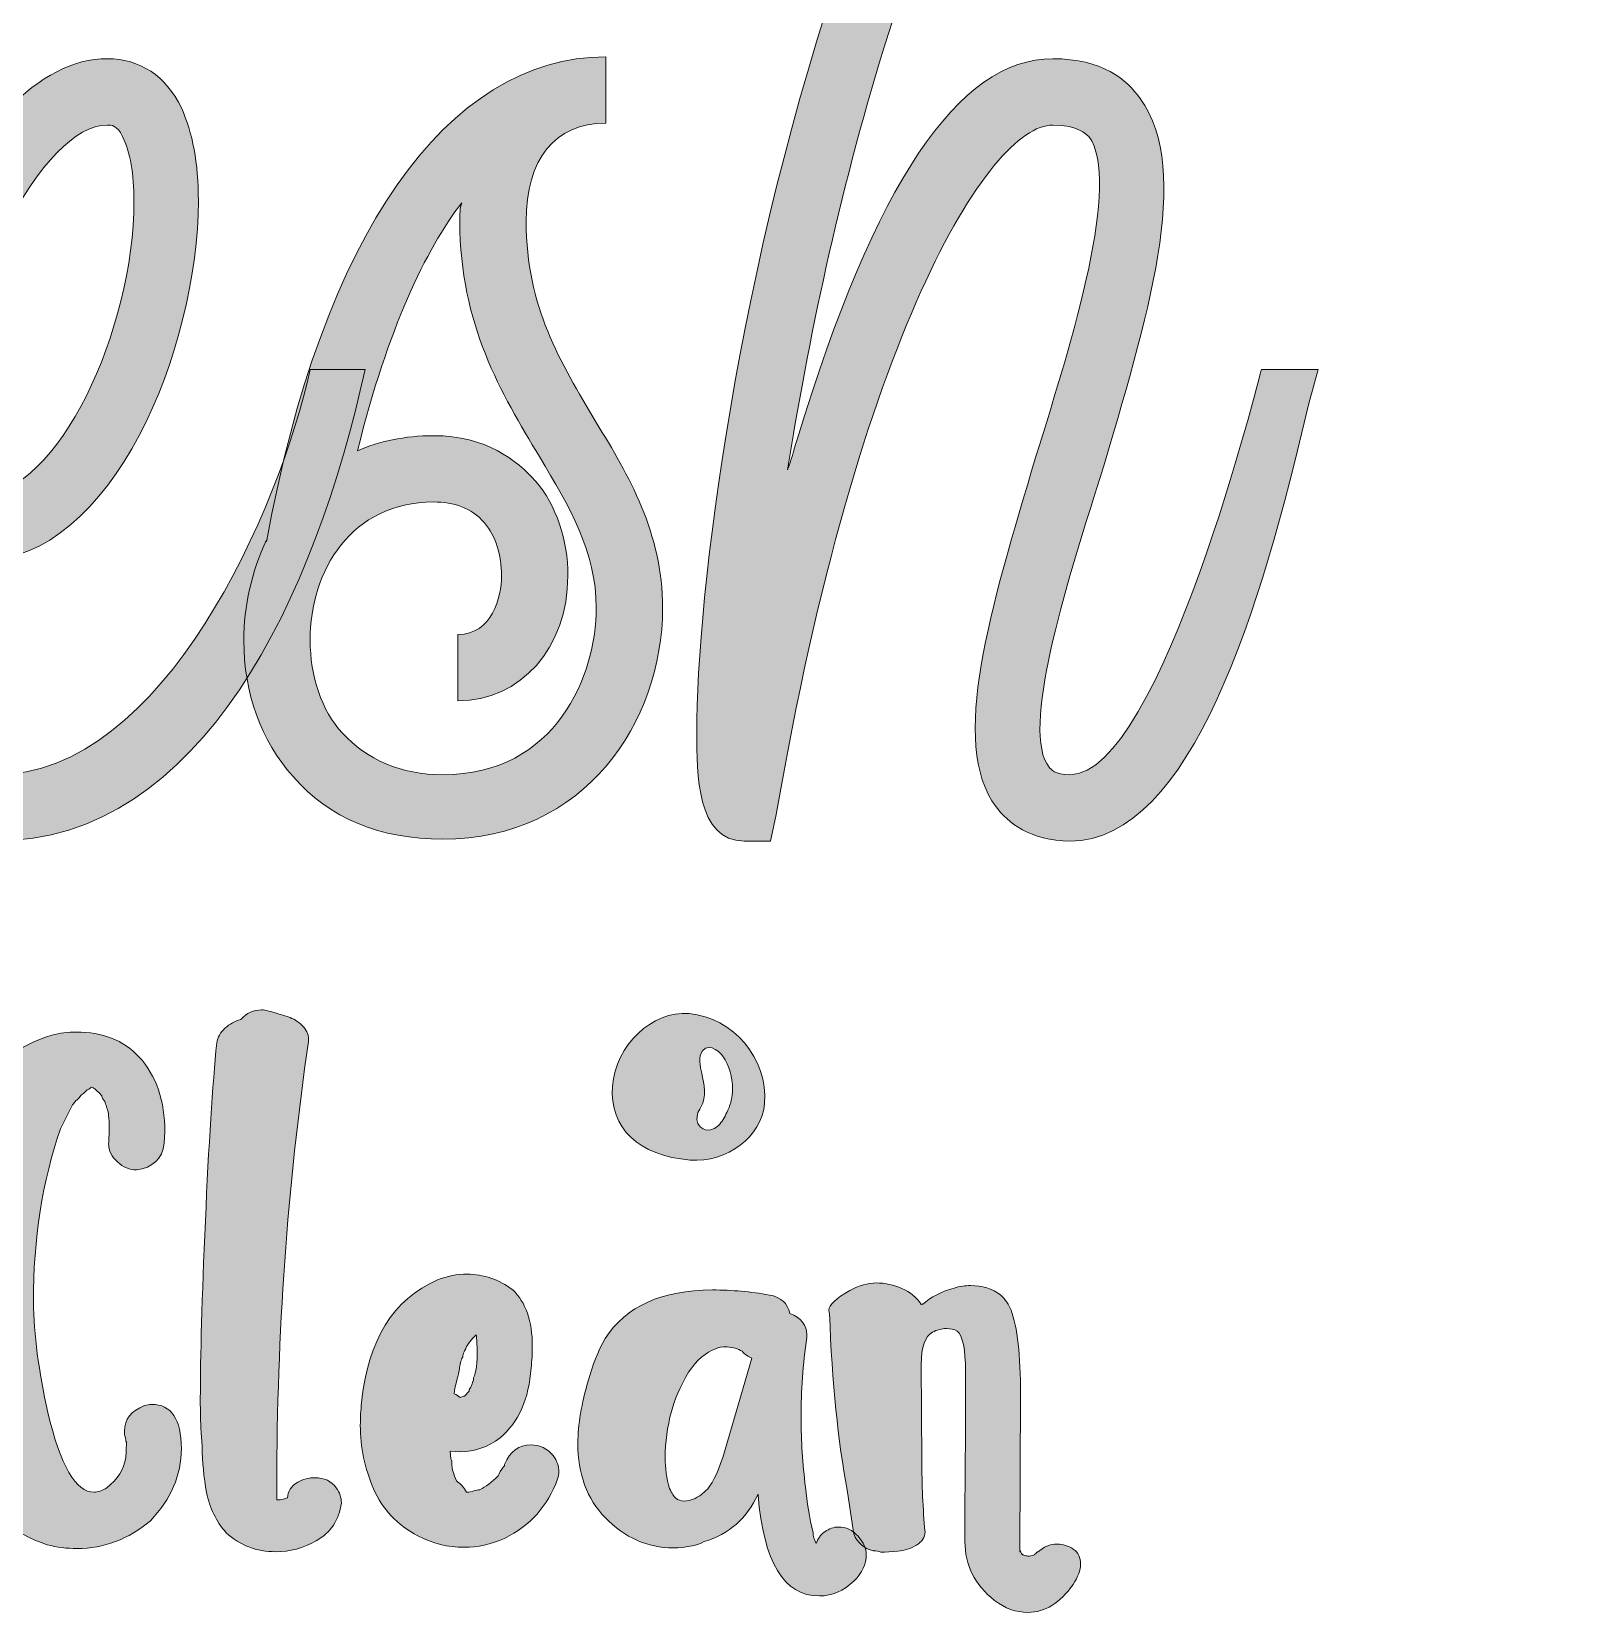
# Model space of a CAD drawing. Header units: inches. Extents: x 150 to 931, y -857 to -223.
# Drawn here: x 540.9 to 931.4, y -857.2 to -459.8 of the extents above; entities that cross this region are included whole.
import ezdxf

# ---------------------------------------------------------------- set-up
doc = ezdxf.new("R2010")
doc.units = ezdxf.units.IN
doc.header["$MEASUREMENT"] = 0
doc.layers.add('Layer 1', color=7, linetype='Continuous')

# ---------------------------------------------------------------- blocks, each defined once
blk = doc.blocks.new('block 3')
at = {"layer": 'Layer 1', "true_color": 0x040404}
h = blk.add_hatch(color=18, dxfattribs=at)
h.dxf.hatch_style = 2
edge = h.paths.add_edge_path()
edge.add_spline(control_points=[(602.24, -841.94), (597.47, -841.94), (593.34, -840.35), (589.84, -837.17), (587.3, -834.31), (585.66, -830.95), (584.92, -827.08), (584.18, -823.21), (583.81, -819.37), (583.81, -815.56), (583.7, -814.18), (583.59, -812.72), (583.49, -811.18), (583.38, -809.65), (583.33, -807.08), (583.33, -803.48), (583.33, -792.99), (583.75, -778.1), (584.6, -758.82), (585.45, -739.53), (586.4, -724.6), (587.46, -714), (587.67, -712.62), (588.36, -711.4), (589.53, -710.34), (590.69, -709.28), (592.01, -708.54), (593.5, -708.12), (594.98, -706.53), (596.73, -705.73), (598.74, -705.73), (599.49, -705.73), (601.71, -706.32), (605.42, -707.48), (606.69, -707.91), (607.86, -708.62), (608.92, -709.63), (609.98, -710.63), (610.51, -711.77), (610.51, -713.04), (610.51, -713.04), (610.51, -713.68), (610.51, -713.68), (605.21, -750.23), (602.56, -787.32), (602.56, -824.93), (602.56, -824.93), (602.56, -828.91), (602.56, -828.91), (603.2, -828.91), (603.72, -828.86), (604.15, -828.75), (604.57, -828.64), (604.94, -828.54), (605.26, -828.43), (605.26, -826.84), (606.11, -825.52), (607.8, -824.46), (609.18, -823.72), (610.61, -823.34), (612.1, -823.34), (614.53, -823.34), (616.33, -824.19), (617.5, -825.89), (618.35, -827.05), (618.77, -828.33), (618.77, -829.7), (618.24, -833.94), (616.12, -837.12), (612.41, -839.24), (609.23, -841.04), (605.84, -841.94), (602.24, -841.94)], knot_values=[0, 0, 0, 0, 1, 1, 1, 2, 2, 2, 3, 3, 3, 4, 4, 4, 5, 5, 5, 6, 6, 6, 7, 7, 7, 8, 8, 8, 9, 9, 9, 10, 10, 10, 11, 11, 11, 12, 12, 12, 13, 13, 13, 14, 14, 14, 15, 15, 15, 16, 16, 16, 17, 17, 17, 18, 18, 18, 19, 19, 19, 20, 20, 20, 21, 21, 21, 22, 22, 22, 23, 23, 23, 24, 24, 24, 24], degree=3, periodic=1)
h = blk.add_hatch(color=18, dxfattribs=at)
h.dxf.hatch_style = 2
edge = h.paths.add_edge_path()
edge.add_spline(control_points=[(552.34, -841.15), (549.79, -841.15), (547.3, -840.83), (544.87, -840.19), (536.29, -837.44), (530.22, -832.11), (526.67, -824.22), (523.12, -816.33), (520.87, -808.4), (519.92, -800.46), (518.96, -793.46), (518.48, -786.47), (518.48, -779.48), (518.48, -768.99), (519.38, -758.55), (521.19, -748.17), (522.14, -740.43), (524.42, -733.13), (528.02, -726.24), (531.62, -719.35), (537.61, -714.63), (545.98, -712.09), (547.99, -711.56), (550.06, -711.3), (552.18, -711.3), (558.75, -711.3), (563.99, -713.36), (567.91, -717.5), (572.26, -722.26), (574.43, -728.57), (574.43, -736.41), (574.43, -736.41), (574.27, -739.27), (574.27, -739.27), (573.74, -743.19), (571.41, -745.42), (567.28, -745.94), (565.58, -745.94), (563.99, -745.28), (562.51, -743.96), (561.03, -742.63), (560.28, -741.12), (560.28, -739.43), (560.39, -738.05), (560.44, -736.51), (560.44, -734.82), (560.44, -734.08), (560.42, -733.55), (560.36, -733.23), (560.31, -732.91), (560.28, -732.59), (560.28, -732.28), (560.28, -731.96), (560.23, -731.64), (560.13, -731.32), (560.02, -731), (559.94, -730.74), (559.89, -730.53), (559.83, -730.31), (559.75, -730.05), (559.65, -729.73), (559.54, -729.41), (559.46, -729.17), (559.41, -729.02), (559.36, -728.86), (559.25, -728.67), (559.09, -728.46), (558.93, -728.25), (558.8, -728.04), (558.7, -727.82), (558.59, -727.61), (558.54, -727.45), (558.54, -727.35), (558.22, -726.93), (558.03, -726.69), (557.98, -726.63), (557.93, -726.58), (557.77, -726.45), (557.5, -726.24), (557.24, -726.03), (557, -725.81), (556.79, -725.6), (556.57, -725.39), (556.31, -725.23), (555.99, -725.12), (555.67, -725.44), (555.38, -725.65), (555.12, -725.76), (554.85, -725.86), (554.67, -726), (554.56, -726.16), (554.46, -726.32), (554.25, -726.5), (553.93, -726.71), (553.61, -726.93), (553.34, -727.19), (553.13, -727.51), (552.6, -728.14), (552.28, -728.46), (552.18, -728.46), (552.07, -728.46), (551.97, -728.57), (551.86, -728.78), (551.75, -728.99), (551.54, -729.26), (551.23, -729.57), (551.23, -729.57), (548.21, -735.61), (548.21, -735.61), (543.65, -748.75), (541.37, -763.27), (541.37, -779.16), (541.48, -787.22), (542.7, -796.49), (545.03, -806.97), (548.21, -820.33), (552.07, -827), (556.63, -827), (557.58, -827), (558.64, -826.63), (559.81, -825.89), (562.56, -823.77), (564.15, -821.23), (564.58, -818.26), (564.68, -817.73), (564.74, -816.46), (564.74, -814.44), (564.63, -814.23), (564.58, -814.05), (564.58, -813.89), (564.58, -813.73), (564.52, -813.46), (564.42, -813.09), (564.31, -812.72), (564.26, -812.22), (564.26, -811.58), (564.26, -808.62), (565.95, -806.5), (569.34, -805.22), (569.98, -805.02), (570.56, -804.91), (571.09, -804.91), (576.07, -804.91), (578.56, -808.62), (578.56, -816.03), (578.56, -822.71), (575.96, -828.75), (570.77, -834.15), (565.26, -838.81), (559.12, -841.15), (552.34, -841.15)], knot_values=[0, 0, 0, 0, 1, 1, 1, 2, 2, 2, 3, 3, 3, 4, 4, 4, 5, 5, 5, 6, 6, 6, 7, 7, 7, 8, 8, 8, 9, 9, 9, 10, 10, 10, 11, 11, 11, 12, 12, 12, 13, 13, 13, 14, 14, 14, 15, 15, 15, 16, 16, 16, 17, 17, 17, 18, 18, 18, 19, 19, 19, 20, 20, 20, 21, 21, 21, 22, 22, 22, 23, 23, 23, 24, 24, 24, 25, 25, 25, 26, 26, 26, 27, 27, 27, 28, 28, 28, 29, 29, 29, 30, 30, 30, 31, 31, 31, 32, 32, 32, 33, 33, 33, 34, 34, 34, 35, 35, 35, 36, 36, 36, 37, 37, 37, 38, 38, 38, 39, 39, 39, 40, 40, 40, 41, 41, 41, 42, 42, 42, 43, 43, 43, 44, 44, 44, 45, 45, 45, 46, 46, 46, 47, 47, 47, 48, 48, 48, 49, 49, 49, 50, 50, 50, 50], degree=3, periodic=1)
h = blk.add_hatch(color=18, dxfattribs=at)
h.dxf.hatch_style = 2
edge = h.paths.add_edge_path()
edge.add_spline(control_points=[(649.6, -840.83), (645.57, -840.83), (641.71, -839.87), (638, -837.97), (632.81, -835.21), (629.1, -831.27), (626.87, -826.13), (624.65, -820.99), (623.54, -815.66), (623.54, -810.15), (623.54, -808.25), (623.64, -806.34), (623.86, -804.43), (625.44, -788.75), (631.8, -778.47), (642.93, -773.6), (645.36, -772.64), (647.85, -772.17), (650.4, -772.17), (654.53, -772.17), (658.34, -773.49), (661.84, -776.14), (665.12, -779.21), (666.77, -783.93), (666.77, -790.29), (666.77, -792.09), (666.66, -793.89), (666.45, -795.69), (665.92, -803.53), (663.32, -809.41), (658.66, -813.33), (655.59, -815.66), (652.25, -816.83), (648.65, -816.83), (648.65, -816.83), (646.11, -816.67), (646.11, -816.67), (646.11, -816.67), (646.26, -818.58), (646.26, -818.58), (646.47, -818.79), (646.58, -819.35), (646.58, -820.24), (646.58, -821.15), (646.95, -822.44), (647.69, -824.14), (648.75, -824.88), (649.6, -825.84), (650.24, -827), (650.98, -827), (651.59, -826.9), (652.07, -826.68), (652.54, -826.47), (653.04, -826.36), (653.58, -826.36), (655.06, -825.62), (656.59, -824.46), (658.18, -822.87), (658.18, -822.87), (658.34, -822.55), (658.34, -822.55), (658.87, -821.49), (659.35, -820.75), (659.77, -820.33), (659.77, -820.33), (659.77, -820.01), (659.77, -820.01), (661.15, -816.72), (663.37, -815.08), (666.45, -815.08), (668.67, -815.08), (670.53, -815.98), (672.01, -817.78), (672.97, -819.05), (673.44, -820.43), (673.44, -821.92), (673.44, -822.44), (673.34, -823.03), (673.12, -823.66), (670.69, -830.45), (666.24, -835.42), (659.77, -838.6), (656.38, -840.09), (652.99, -840.83), (649.6, -840.83)], knot_values=[0, 0, 0, 0, 1, 1, 1, 2, 2, 2, 3, 3, 3, 4, 4, 4, 5, 5, 5, 6, 6, 6, 7, 7, 7, 8, 8, 8, 9, 9, 9, 10, 10, 10, 11, 11, 11, 12, 12, 12, 13, 13, 13, 14, 14, 14, 15, 15, 15, 16, 16, 16, 17, 17, 17, 18, 18, 18, 19, 19, 19, 20, 20, 20, 21, 21, 21, 22, 22, 22, 23, 23, 23, 24, 24, 24, 25, 25, 25, 26, 26, 26, 27, 27, 27, 28, 28, 28, 28], degree=3, periodic=1)
edge = h.paths.add_edge_path()
edge.add_spline(control_points=[(648.65, -803.16), (648.65, -803.16), (649.44, -802.84), (649.44, -802.84), (649.44, -802.84), (649.76, -802.84), (649.76, -802.84), (649.76, -802.84), (650.87, -801.57), (650.87, -801.57), (650.87, -801.25), (650.95, -801.01), (651.11, -800.85), (651.27, -800.7), (651.4, -800.46), (651.51, -800.14), (651.72, -799.51), (651.85, -799.13), (651.91, -799.03), (651.96, -798.92), (651.99, -798.66), (651.99, -798.23), (652.62, -796.96), (652.94, -794.52), (652.94, -790.92), (652.94, -790.92), (652.78, -787.74), (652.78, -787.74), (652.78, -787.74), (652.62, -787.42), (652.62, -787.42), (651.35, -788.7), (650.5, -789.81), (650.08, -790.76), (650.08, -790.87), (650.05, -790.95), (650, -791), (649.94, -791.06), (649.81, -791.29), (649.6, -791.72), (649.39, -792.14), (649.28, -792.57), (649.28, -792.99), (648.75, -793.94), (648.49, -794.95), (648.49, -796.01), (647.64, -799.4), (647.22, -801.23), (647.22, -801.49), (647.22, -801.76), (647.16, -802), (647.06, -802.2), (647.69, -802.52), (648.22, -802.84), (648.65, -803.16)], knot_values=[0, 0, 0, 0, 1, 1, 1, 2, 2, 2, 3, 3, 3, 4, 4, 4, 5, 5, 5, 6, 6, 6, 7, 7, 7, 8, 8, 8, 9, 9, 9, 10, 10, 10, 11, 11, 11, 12, 12, 12, 13, 13, 13, 14, 14, 14, 15, 15, 15, 16, 16, 16, 17, 17, 17, 18, 18, 18, 18], degree=3, periodic=1)
h = blk.add_hatch(color=18, dxfattribs=at)
h.dxf.hatch_style = 2
edge = h.paths.add_edge_path()
edge.add_spline(control_points=[(791.37, -857.2), (788.3, -857.2), (785.49, -856.19), (782.95, -854.18), (777.96, -850.26), (775.48, -845.33), (775.48, -839.4), (775.48, -828.06), (775.53, -819.64), (775.63, -814.13), (775.63, -814.13), (775.63, -796.64), (775.63, -796.64), (775.63, -791.03), (774.94, -787.64), (773.57, -786.47), (772.72, -786.05), (771.82, -785.84), (770.87, -785.84), (769.59, -785.84), (768.43, -786.15), (767.37, -786.79), (765.46, -787.74), (764.51, -790.44), (764.51, -794.9), (764.51, -794.9), (764.67, -819.05), (764.67, -819.05), (764.67, -825.09), (764.93, -831.08), (765.46, -837.01), (765.46, -838.28), (764.75, -839.37), (763.32, -840.27), (761.89, -841.17), (760.32, -841.67), (758.63, -841.78), (758.63, -841.78), (755.29, -842.1), (755.29, -842.1), (754.66, -842.1), (754.07, -841.99), (753.54, -841.78), (752.06, -841.78), (750.73, -841.28), (749.57, -840.27), (748.4, -839.27), (747.71, -838.18), (747.5, -837.01), (747.5, -837.01), (745.92, -826.36), (745.92, -826.36), (743.58, -814.29), (742.1, -799.51), (741.46, -782.02), (741.36, -781.81), (741.31, -781.54), (741.31, -781.23), (741.31, -779.95), (743.05, -778.31), (746.55, -776.3), (748.88, -775.03), (751.1, -774.39), (753.22, -774.39), (755.45, -774.39), (757.59, -774.84), (759.66, -775.74), (761.73, -776.65), (763.34, -778), (764.51, -779.79), (764.51, -779.79), (764.83, -779.64), (764.83, -779.64), (764.83, -779.64), (764.83, -779.79), (764.83, -779.79), (766.95, -777.89), (769.59, -776.51), (772.77, -775.66), (774.15, -775.24), (775.53, -775.03), (776.91, -775.03), (779.77, -775.03), (782.31, -775.82), (784.54, -777.41), (785.7, -778.58), (786.55, -779.85), (787.08, -781.23), (788.67, -785.47), (789.46, -792.51), (789.46, -802.36), (789.46, -802.36), (789.3, -841.78), (789.3, -841.78), (789.3, -841.78), (789.46, -842.1), (789.46, -842.1), (789.46, -842.1), (789.3, -841.62), (789.3, -841.62), (789.41, -841.73), (789.49, -841.89), (789.54, -842.1), (789.59, -842.31), (789.78, -842.52), (790.1, -842.74), (790.1, -842.74), (789.78, -842.57), (789.78, -842.57), (789.89, -842.68), (789.99, -842.74), (790.1, -842.74), (790.2, -842.74), (790.36, -842.79), (790.57, -842.89), (790.79, -843), (791.15, -843.05), (791.69, -843.05), (791.9, -843.05), (792.14, -843), (792.4, -842.89), (792.67, -842.79), (792.82, -842.74), (792.88, -842.74), (792.93, -842.74), (793.17, -842.52), (793.59, -842.1), (793.59, -842.1), (793.75, -842.1), (793.75, -842.1), (795.24, -840.72), (796.88, -840.03), (798.68, -840.03), (800.16, -840.03), (801.51, -840.46), (802.73, -841.3), (803.95, -842.15), (804.56, -843.42), (804.56, -845.12), (804.56, -846.5), (803.93, -848.19), (802.65, -850.2), (799.37, -854.86), (795.6, -857.2), (791.37, -857.2)], knot_values=[0, 0, 0, 0, 1, 1, 1, 2, 2, 2, 3, 3, 3, 4, 4, 4, 5, 5, 5, 6, 6, 6, 7, 7, 7, 8, 8, 8, 9, 9, 9, 10, 10, 10, 11, 11, 11, 12, 12, 12, 13, 13, 13, 14, 14, 14, 15, 15, 15, 16, 16, 16, 17, 17, 17, 18, 18, 18, 19, 19, 19, 20, 20, 20, 21, 21, 21, 22, 22, 22, 23, 23, 23, 24, 24, 24, 25, 25, 25, 26, 26, 26, 27, 27, 27, 28, 28, 28, 29, 29, 29, 30, 30, 30, 31, 31, 31, 32, 32, 32, 33, 33, 33, 34, 34, 34, 35, 35, 35, 36, 36, 36, 37, 37, 37, 38, 38, 38, 39, 39, 39, 40, 40, 40, 41, 41, 41, 42, 42, 42, 43, 43, 43, 44, 44, 44, 45, 45, 45, 46, 46, 46, 47, 47, 47, 48, 48, 48, 48], degree=3, periodic=1)
h = blk.add_hatch(color=18, dxfattribs=at)
h.dxf.hatch_style = 2
edge = h.paths.add_edge_path()
edge.add_spline(control_points=[(738.92, -853.06), (730.02, -853.06), (724.88, -844.59), (723.51, -827.63), (723.51, -827.63), (723.51, -827.48), (723.51, -827.48), (720.75, -833.52), (716.24, -837.49), (709.99, -839.4), (707.87, -840.46), (705.28, -840.98), (702.21, -840.98), (695.75, -840.98), (690.02, -838.44), (685.05, -833.36), (680.49, -828.69), (678.21, -822.44), (678.21, -814.6), (678.21, -810.05), (679.11, -804.75), (680.91, -798.71), (681.87, -795.11), (683.24, -791.66), (685.05, -788.38), (690.34, -780.22), (699.35, -776.14), (712.06, -776.14), (716.93, -776.14), (721.7, -776.57), (726.36, -777.41), (729.22, -777.94), (730.92, -779.48), (731.45, -782.02), (734.31, -783.19), (735.74, -784.99), (735.74, -787.42), (735.74, -787.42), (735.74, -788.06), (735.74, -788.06), (734.79, -794.74), (734.31, -801.47), (734.31, -808.25), (734.31, -814.07), (734.68, -819.9), (735.43, -825.73), (735.74, -829.54), (736.38, -833.36), (737.33, -837.17), (737.33, -838.02), (737.6, -838.92), (738.13, -839.87), (738.44, -838.71), (739.16, -837.73), (740.27, -836.93), (741.39, -836.14), (742.52, -835.74), (743.69, -835.74), (745.59, -835.74), (747.24, -836.51), (748.62, -838.05), (749.99, -839.58), (750.68, -841.15), (750.68, -842.74), (750.68, -845.06), (749.68, -847.24), (747.66, -849.25), (745.01, -851.79), (742.1, -853.06), (738.92, -853.06)], knot_values=[0, 0, 0, 0, 1, 1, 1, 2, 2, 2, 3, 3, 3, 4, 4, 4, 5, 5, 5, 6, 6, 6, 7, 7, 7, 8, 8, 8, 9, 9, 9, 10, 10, 10, 11, 11, 11, 12, 12, 12, 13, 13, 13, 14, 14, 14, 15, 15, 15, 16, 16, 16, 17, 17, 17, 18, 18, 18, 19, 19, 19, 20, 20, 20, 21, 21, 21, 22, 22, 22, 23, 23, 23, 23], degree=3, periodic=1)
edge = h.paths.add_edge_path()
edge.add_spline(control_points=[(705.07, -829.22), (706.55, -829.12), (707.93, -828.59), (709.2, -827.63), (709.2, -827.63), (710.31, -826.68), (710.31, -826.68), (711.8, -825.31), (713.23, -822.5), (714.61, -818.26), (714.61, -818.26), (721.92, -793.31), (721.92, -793.31), (720.96, -792.88), (720.17, -792.3), (719.53, -791.56), (718.47, -790.92), (717.2, -790.55), (715.72, -790.44), (714.44, -790.44), (713.49, -790.6), (712.85, -790.92), (710.42, -791.77), (708.14, -793.73), (706.02, -796.8), (703.9, -800.51), (702.47, -803.79), (701.73, -806.66), (700.67, -810.58), (700.14, -814.44), (700.14, -818.26), (700.14, -820.91), (700.51, -823.5), (701.25, -826.05), (701.57, -826.68), (701.83, -827.19), (702.05, -827.56), (702.26, -827.93), (702.55, -828.27), (702.92, -828.59), (703.3, -828.91), (704.01, -829.12), (705.07, -829.22)], knot_values=[0, 0, 0, 0, 1, 1, 1, 2, 2, 2, 3, 3, 3, 4, 4, 4, 5, 5, 5, 6, 6, 6, 7, 7, 7, 8, 8, 8, 9, 9, 9, 10, 10, 10, 11, 11, 11, 12, 12, 12, 13, 13, 13, 14, 14, 14, 14], degree=3, periodic=1)
at = {"layer": 'Layer 1', "lineweight": 0}
for points, knots in [([(602.24, -841.94), (597.47, -841.94), (593.34, -840.35), (589.84, -837.17), (587.3, -834.31), (585.66, -830.95), (584.92, -827.08), (584.18, -823.21), (583.81, -819.37), (583.81, -815.56), (583.7, -814.18), (583.59, -812.72), (583.49, -811.18), (583.38, -809.65), (583.33, -807.08), (583.33, -803.48), (583.33, -792.99), (583.75, -778.1), (584.6, -758.82), (585.45, -739.53), (586.4, -724.6), (587.46, -714), (587.67, -712.62), (588.36, -711.4), (589.53, -710.34), (590.69, -709.28), (592.01, -708.54), (593.5, -708.12), (594.98, -706.53), (596.73, -705.73), (598.74, -705.73), (599.49, -705.73), (601.71, -706.32), (605.42, -707.48), (606.69, -707.91), (607.86, -708.62), (608.92, -709.63), (609.98, -710.63), (610.51, -711.77), (610.51, -713.04), (610.51, -713.04), (610.51, -713.68), (610.51, -713.68), (605.21, -750.23), (602.56, -787.32), (602.56, -824.93), (602.56, -824.93), (602.56, -828.91), (602.56, -828.91), (603.2, -828.91), (603.72, -828.86), (604.15, -828.75), (604.57, -828.64), (604.94, -828.54), (605.26, -828.43), (605.26, -826.84), (606.11, -825.52), (607.8, -824.46), (609.18, -823.72), (610.61, -823.34), (612.1, -823.34), (614.53, -823.34), (616.33, -824.19), (617.5, -825.89), (618.35, -827.05), (618.77, -828.33), (618.77, -829.7), (618.24, -833.94), (616.12, -837.12), (612.41, -839.24), (609.23, -841.04), (605.84, -841.94), (602.24, -841.94)], [0, 0, 0, 0, 1, 1, 1, 2, 2, 2, 3, 3, 3, 4, 4, 4, 5, 5, 5, 6, 6, 6, 7, 7, 7, 8, 8, 8, 9, 9, 9, 10, 10, 10, 11, 11, 11, 12, 12, 12, 13, 13, 13, 14, 14, 14, 15, 15, 15, 16, 16, 16, 17, 17, 17, 18, 18, 18, 19, 19, 19, 20, 20, 20, 21, 21, 21, 22, 22, 22, 23, 23, 23, 24, 24, 24, 24]), ([(552.34, -841.15), (549.79, -841.15), (547.3, -840.83), (544.87, -840.19), (536.29, -837.44), (530.22, -832.11), (526.67, -824.22), (523.12, -816.33), (520.87, -808.4), (519.92, -800.46), (518.96, -793.46), (518.48, -786.47), (518.48, -779.48), (518.48, -768.99), (519.38, -758.55), (521.19, -748.17), (522.14, -740.43), (524.42, -733.13), (528.02, -726.24), (531.62, -719.35), (537.61, -714.63), (545.98, -712.09), (547.99, -711.56), (550.06, -711.3), (552.18, -711.3), (558.75, -711.3), (563.99, -713.36), (567.91, -717.5), (572.26, -722.26), (574.43, -728.57), (574.43, -736.41), (574.43, -736.41), (574.27, -739.27), (574.27, -739.27), (573.74, -743.19), (571.41, -745.42), (567.28, -745.94), (565.58, -745.94), (563.99, -745.28), (562.51, -743.96), (561.03, -742.63), (560.28, -741.12), (560.28, -739.43), (560.39, -738.05), (560.44, -736.51), (560.44, -734.82), (560.44, -734.08), (560.42, -733.55), (560.36, -733.23), (560.31, -732.91), (560.28, -732.59), (560.28, -732.28), (560.28, -731.96), (560.23, -731.64), (560.13, -731.32), (560.02, -731), (559.94, -730.74), (559.89, -730.53), (559.83, -730.31), (559.75, -730.05), (559.65, -729.73), (559.54, -729.41), (559.46, -729.17), (559.41, -729.02), (559.36, -728.86), (559.25, -728.67), (559.09, -728.46), (558.93, -728.25), (558.8, -728.04), (558.7, -727.82), (558.59, -727.61), (558.54, -727.45), (558.54, -727.35), (558.22, -726.93), (558.03, -726.69), (557.98, -726.63), (557.93, -726.58), (557.77, -726.45), (557.5, -726.24), (557.24, -726.03), (557, -725.81), (556.79, -725.6), (556.57, -725.39), (556.31, -725.23), (555.99, -725.12), (555.67, -725.44), (555.38, -725.65), (555.12, -725.76), (554.85, -725.86), (554.67, -726), (554.56, -726.16), (554.46, -726.32), (554.25, -726.5), (553.93, -726.71), (553.61, -726.93), (553.34, -727.19), (553.13, -727.51), (552.6, -728.14), (552.28, -728.46), (552.18, -728.46), (552.07, -728.46), (551.97, -728.57), (551.86, -728.78), (551.75, -728.99), (551.54, -729.26), (551.23, -729.57), (551.23, -729.57), (548.21, -735.61), (548.21, -735.61), (543.65, -748.75), (541.37, -763.27), (541.37, -779.16), (541.48, -787.22), (542.7, -796.49), (545.03, -806.97), (548.21, -820.33), (552.07, -827), (556.63, -827), (557.58, -827), (558.64, -826.63), (559.81, -825.89), (562.56, -823.77), (564.15, -821.23), (564.58, -818.26), (564.68, -817.73), (564.74, -816.46), (564.74, -814.44), (564.63, -814.23), (564.58, -814.05), (564.58, -813.89), (564.58, -813.73), (564.52, -813.46), (564.42, -813.09), (564.31, -812.72), (564.26, -812.22), (564.26, -811.58), (564.26, -808.62), (565.95, -806.5), (569.34, -805.22), (569.98, -805.02), (570.56, -804.91), (571.09, -804.91), (576.07, -804.91), (578.56, -808.62), (578.56, -816.03), (578.56, -822.71), (575.96, -828.75), (570.77, -834.15), (565.26, -838.81), (559.12, -841.15), (552.34, -841.15)], [0, 0, 0, 0, 1, 1, 1, 2, 2, 2, 3, 3, 3, 4, 4, 4, 5, 5, 5, 6, 6, 6, 7, 7, 7, 8, 8, 8, 9, 9, 9, 10, 10, 10, 11, 11, 11, 12, 12, 12, 13, 13, 13, 14, 14, 14, 15, 15, 15, 16, 16, 16, 17, 17, 17, 18, 18, 18, 19, 19, 19, 20, 20, 20, 21, 21, 21, 22, 22, 22, 23, 23, 23, 24, 24, 24, 25, 25, 25, 26, 26, 26, 27, 27, 27, 28, 28, 28, 29, 29, 29, 30, 30, 30, 31, 31, 31, 32, 32, 32, 33, 33, 33, 34, 34, 34, 35, 35, 35, 36, 36, 36, 37, 37, 37, 38, 38, 38, 39, 39, 39, 40, 40, 40, 41, 41, 41, 42, 42, 42, 43, 43, 43, 44, 44, 44, 45, 45, 45, 46, 46, 46, 47, 47, 47, 48, 48, 48, 49, 49, 49, 50, 50, 50, 50]), ([(649.6, -840.83), (645.57, -840.83), (641.71, -839.87), (638, -837.97), (632.81, -835.21), (629.1, -831.27), (626.87, -826.13), (624.65, -820.99), (623.54, -815.66), (623.54, -810.15), (623.54, -808.25), (623.64, -806.34), (623.86, -804.43), (625.44, -788.75), (631.8, -778.47), (642.93, -773.6), (645.36, -772.64), (647.85, -772.17), (650.4, -772.17), (654.53, -772.17), (658.34, -773.49), (661.84, -776.14), (665.12, -779.21), (666.77, -783.93), (666.77, -790.29), (666.77, -792.09), (666.66, -793.89), (666.45, -795.69), (665.92, -803.53), (663.32, -809.41), (658.66, -813.33), (655.59, -815.66), (652.25, -816.83), (648.65, -816.83), (648.65, -816.83), (646.11, -816.67), (646.11, -816.67), (646.11, -816.67), (646.26, -818.58), (646.26, -818.58), (646.47, -818.79), (646.58, -819.35), (646.58, -820.24), (646.58, -821.15), (646.95, -822.44), (647.69, -824.14), (648.75, -824.88), (649.6, -825.84), (650.24, -827), (650.98, -827), (651.59, -826.9), (652.07, -826.68), (652.54, -826.47), (653.04, -826.36), (653.58, -826.36), (655.06, -825.62), (656.59, -824.46), (658.18, -822.87), (658.18, -822.87), (658.34, -822.55), (658.34, -822.55), (658.87, -821.49), (659.35, -820.75), (659.77, -820.33), (659.77, -820.33), (659.77, -820.01), (659.77, -820.01), (661.15, -816.72), (663.37, -815.08), (666.45, -815.08), (668.67, -815.08), (670.53, -815.98), (672.01, -817.78), (672.97, -819.05), (673.44, -820.43), (673.44, -821.92), (673.44, -822.44), (673.34, -823.03), (673.12, -823.66), (670.69, -830.45), (666.24, -835.42), (659.77, -838.6), (656.38, -840.09), (652.99, -840.83), (649.6, -840.83)], [0, 0, 0, 0, 1, 1, 1, 2, 2, 2, 3, 3, 3, 4, 4, 4, 5, 5, 5, 6, 6, 6, 7, 7, 7, 8, 8, 8, 9, 9, 9, 10, 10, 10, 11, 11, 11, 12, 12, 12, 13, 13, 13, 14, 14, 14, 15, 15, 15, 16, 16, 16, 17, 17, 17, 18, 18, 18, 19, 19, 19, 20, 20, 20, 21, 21, 21, 22, 22, 22, 23, 23, 23, 24, 24, 24, 25, 25, 25, 26, 26, 26, 27, 27, 27, 28, 28, 28, 28]), ([(791.37, -857.2), (788.3, -857.2), (785.49, -856.19), (782.95, -854.18), (777.96, -850.26), (775.48, -845.33), (775.48, -839.4), (775.48, -828.06), (775.53, -819.64), (775.63, -814.13), (775.63, -814.13), (775.63, -796.64), (775.63, -796.64), (775.63, -791.03), (774.94, -787.64), (773.57, -786.47), (772.72, -786.05), (771.82, -785.84), (770.87, -785.84), (769.59, -785.84), (768.43, -786.15), (767.37, -786.79), (765.46, -787.74), (764.51, -790.44), (764.51, -794.9), (764.51, -794.9), (764.67, -819.05), (764.67, -819.05), (764.67, -825.09), (764.93, -831.08), (765.46, -837.01), (765.46, -838.28), (764.75, -839.37), (763.32, -840.27), (761.89, -841.17), (760.32, -841.67), (758.63, -841.78), (758.63, -841.78), (755.29, -842.1), (755.29, -842.1), (754.66, -842.1), (754.07, -841.99), (753.54, -841.78), (752.06, -841.78), (750.73, -841.28), (749.57, -840.27), (748.4, -839.27), (747.71, -838.18), (747.5, -837.01), (747.5, -837.01), (745.92, -826.36), (745.92, -826.36), (743.58, -814.29), (742.1, -799.51), (741.46, -782.02), (741.36, -781.81), (741.31, -781.54), (741.31, -781.23), (741.31, -779.95), (743.05, -778.31), (746.55, -776.3), (748.88, -775.03), (751.1, -774.39), (753.22, -774.39), (755.45, -774.39), (757.59, -774.84), (759.66, -775.74), (761.73, -776.65), (763.34, -778), (764.51, -779.79), (764.51, -779.79), (764.83, -779.64), (764.83, -779.64), (764.83, -779.64), (764.83, -779.79), (764.83, -779.79), (766.95, -777.89), (769.59, -776.51), (772.77, -775.66), (774.15, -775.24), (775.53, -775.03), (776.91, -775.03), (779.77, -775.03), (782.31, -775.82), (784.54, -777.41), (785.7, -778.58), (786.55, -779.85), (787.08, -781.23), (788.67, -785.47), (789.46, -792.51), (789.46, -802.36), (789.46, -802.36), (789.3, -841.78), (789.3, -841.78), (789.3, -841.78), (789.46, -842.1), (789.46, -842.1), (789.46, -842.1), (789.3, -841.62), (789.3, -841.62), (789.41, -841.73), (789.49, -841.89), (789.54, -842.1), (789.59, -842.31), (789.78, -842.52), (790.1, -842.74), (790.1, -842.74), (789.78, -842.57), (789.78, -842.57), (789.89, -842.68), (789.99, -842.74), (790.1, -842.74), (790.2, -842.74), (790.36, -842.79), (790.57, -842.89), (790.79, -843), (791.15, -843.05), (791.69, -843.05), (791.9, -843.05), (792.14, -843), (792.4, -842.89), (792.67, -842.79), (792.82, -842.74), (792.88, -842.74), (792.93, -842.74), (793.17, -842.52), (793.59, -842.1), (793.59, -842.1), (793.75, -842.1), (793.75, -842.1), (795.24, -840.72), (796.88, -840.03), (798.68, -840.03), (800.16, -840.03), (801.51, -840.46), (802.73, -841.3), (803.95, -842.15), (804.56, -843.42), (804.56, -845.12), (804.56, -846.5), (803.93, -848.19), (802.65, -850.2), (799.37, -854.86), (795.6, -857.2), (791.37, -857.2)], [0, 0, 0, 0, 1, 1, 1, 2, 2, 2, 3, 3, 3, 4, 4, 4, 5, 5, 5, 6, 6, 6, 7, 7, 7, 8, 8, 8, 9, 9, 9, 10, 10, 10, 11, 11, 11, 12, 12, 12, 13, 13, 13, 14, 14, 14, 15, 15, 15, 16, 16, 16, 17, 17, 17, 18, 18, 18, 19, 19, 19, 20, 20, 20, 21, 21, 21, 22, 22, 22, 23, 23, 23, 24, 24, 24, 25, 25, 25, 26, 26, 26, 27, 27, 27, 28, 28, 28, 29, 29, 29, 30, 30, 30, 31, 31, 31, 32, 32, 32, 33, 33, 33, 34, 34, 34, 35, 35, 35, 36, 36, 36, 37, 37, 37, 38, 38, 38, 39, 39, 39, 40, 40, 40, 41, 41, 41, 42, 42, 42, 43, 43, 43, 44, 44, 44, 45, 45, 45, 46, 46, 46, 47, 47, 47, 48, 48, 48, 48]), ([(738.92, -853.06), (730.02, -853.06), (724.88, -844.59), (723.51, -827.63), (723.51, -827.63), (723.51, -827.48), (723.51, -827.48), (720.75, -833.52), (716.24, -837.49), (709.99, -839.4), (707.87, -840.46), (705.28, -840.98), (702.21, -840.98), (695.75, -840.98), (690.02, -838.44), (685.05, -833.36), (680.49, -828.69), (678.21, -822.44), (678.21, -814.6), (678.21, -810.05), (679.11, -804.75), (680.91, -798.71), (681.87, -795.11), (683.24, -791.66), (685.05, -788.38), (690.34, -780.22), (699.35, -776.14), (712.06, -776.14), (716.93, -776.14), (721.7, -776.57), (726.36, -777.41), (729.22, -777.94), (730.92, -779.48), (731.45, -782.02), (734.31, -783.19), (735.74, -784.99), (735.74, -787.42), (735.74, -787.42), (735.74, -788.06), (735.74, -788.06), (734.79, -794.74), (734.31, -801.47), (734.31, -808.25), (734.31, -814.07), (734.68, -819.9), (735.43, -825.73), (735.74, -829.54), (736.38, -833.36), (737.33, -837.17), (737.33, -838.02), (737.6, -838.92), (738.13, -839.87), (738.44, -838.71), (739.16, -837.73), (740.27, -836.93), (741.39, -836.14), (742.52, -835.74), (743.69, -835.74), (745.59, -835.74), (747.24, -836.51), (748.62, -838.05), (749.99, -839.58), (750.68, -841.15), (750.68, -842.74), (750.68, -845.06), (749.68, -847.24), (747.66, -849.25), (745.01, -851.79), (742.1, -853.06), (738.92, -853.06)], [0, 0, 0, 0, 1, 1, 1, 2, 2, 2, 3, 3, 3, 4, 4, 4, 5, 5, 5, 6, 6, 6, 7, 7, 7, 8, 8, 8, 9, 9, 9, 10, 10, 10, 11, 11, 11, 12, 12, 12, 13, 13, 13, 14, 14, 14, 15, 15, 15, 16, 16, 16, 17, 17, 17, 18, 18, 18, 19, 19, 19, 20, 20, 20, 21, 21, 21, 22, 22, 22, 23, 23, 23, 23]), ([(648.65, -803.16), (648.65, -803.16), (649.44, -802.84), (649.44, -802.84), (649.44, -802.84), (649.76, -802.84), (649.76, -802.84), (649.76, -802.84), (650.87, -801.57), (650.87, -801.57), (650.87, -801.25), (650.95, -801.01), (651.11, -800.85), (651.27, -800.7), (651.4, -800.46), (651.51, -800.14), (651.72, -799.51), (651.85, -799.13), (651.91, -799.03), (651.96, -798.92), (651.99, -798.66), (651.99, -798.23), (652.62, -796.96), (652.94, -794.52), (652.94, -790.92), (652.94, -790.92), (652.78, -787.74), (652.78, -787.74), (652.78, -787.74), (652.62, -787.42), (652.62, -787.42), (651.35, -788.7), (650.5, -789.81), (650.08, -790.76), (650.08, -790.87), (650.05, -790.95), (650, -791), (649.94, -791.06), (649.81, -791.29), (649.6, -791.72), (649.39, -792.14), (649.28, -792.57), (649.28, -792.99), (648.75, -793.94), (648.49, -794.95), (648.49, -796.01), (647.64, -799.4), (647.22, -801.23), (647.22, -801.49), (647.22, -801.76), (647.16, -802), (647.06, -802.2), (647.69, -802.52), (648.22, -802.84), (648.65, -803.16)], [0, 0, 0, 0, 1, 1, 1, 2, 2, 2, 3, 3, 3, 4, 4, 4, 5, 5, 5, 6, 6, 6, 7, 7, 7, 8, 8, 8, 9, 9, 9, 10, 10, 10, 11, 11, 11, 12, 12, 12, 13, 13, 13, 14, 14, 14, 15, 15, 15, 16, 16, 16, 17, 17, 17, 18, 18, 18, 18]), ([(705.07, -829.22), (706.55, -829.12), (707.93, -828.59), (709.2, -827.63), (709.2, -827.63), (710.31, -826.68), (710.31, -826.68), (711.8, -825.31), (713.23, -822.5), (714.61, -818.26), (714.61, -818.26), (721.92, -793.31), (721.92, -793.31), (720.96, -792.88), (720.17, -792.3), (719.53, -791.56), (718.47, -790.92), (717.2, -790.55), (715.72, -790.44), (714.44, -790.44), (713.49, -790.6), (712.85, -790.92), (710.42, -791.77), (708.14, -793.73), (706.02, -796.8), (703.9, -800.51), (702.47, -803.79), (701.73, -806.66), (700.67, -810.58), (700.14, -814.44), (700.14, -818.26), (700.14, -820.91), (700.51, -823.5), (701.25, -826.05), (701.57, -826.68), (701.83, -827.19), (702.05, -827.56), (702.26, -827.93), (702.55, -828.27), (702.92, -828.59), (703.3, -828.91), (704.01, -829.12), (705.07, -829.22)], [0, 0, 0, 0, 1, 1, 1, 2, 2, 2, 3, 3, 3, 4, 4, 4, 5, 5, 5, 6, 6, 6, 7, 7, 7, 8, 8, 8, 9, 9, 9, 10, 10, 10, 11, 11, 11, 12, 12, 12, 13, 13, 13, 14, 14, 14, 14])]:
    blk.add_open_spline(points, degree=3, knots=knots, dxfattribs=at)
blk = doc.blocks.new('block 5')
at = {"layer": 'Layer 1', "true_color": 0x040404}
h = blk.add_hatch(color=18, dxfattribs=at)
h.dxf.hatch_style = 2
edge = h.paths.add_edge_path()
edge.add_spline(control_points=[(783.32, -654.71), (771.41, -638.52), (781.89, -605.19), (793.32, -566.61), (802.84, -536.14), (814.75, -497.57), (806.65, -486.14), (805.7, -485.66), (804.27, -483.28), (797.6, -483.28), (781.41, -483.28), (748.55, -537.09), (728.08, -656.62), (728.08, -656.62), (726.65, -663.28), (726.65, -663.28), (726.65, -663.28), (719.98, -663.28), (719.98, -663.28), (708.08, -663.28), (708.08, -646.14), (708.08, -636.14), (708.08, -601.85), (718.08, -518.52), (745.7, -439.47), (778.56, -345.18), (824.27, -295.18), (877.13, -295.18), (910.94, -295.18), (931.42, -320.89), (931.42, -363.75), (931.42, -363.75), (914.75, -363.75), (914.75, -363.75), (914.75, -339.94), (908.08, -311.84), (877.13, -311.84), (849.03, -311.84), (823.32, -329.46), (799.98, -363.75), (762.36, -419.47), (740.93, -506.61), (730.93, -569.95), (731.89, -567.57), (732.36, -565.18), (733.32, -562.33), (752.84, -498.04), (773.79, -466.61), (797.6, -466.61), (809.99, -466.61), (816.18, -471.85), (819.51, -476.61), (832.84, -494.71), (821.41, -531.85), (809.51, -571.85), (800.46, -599.95), (789.51, -635.66), (796.65, -644.71), (797.13, -645.19), (798.08, -646.62), (801.89, -646.62), (824.75, -646.62), (849.99, -544.71), (849.99, -544.71), (849.99, -544.71), (864.27, -544.71), (864.27, -544.71), (864.27, -544.71), (861.89, -553.28), (861.89, -553.28), (849.99, -604.71), (832.37, -663.28), (801.89, -663.28), (791.89, -663.28), (786.17, -658.52), (783.32, -654.71)], knot_values=[0, 0, 0, 0, 1, 1, 1, 2, 2, 2, 3, 3, 3, 4, 4, 4, 5, 5, 5, 6, 6, 6, 7, 7, 7, 8, 8, 8, 9, 9, 9, 10, 10, 10, 11, 11, 11, 12, 12, 12, 13, 13, 13, 14, 14, 14, 15, 15, 15, 16, 16, 16, 17, 17, 17, 18, 18, 18, 19, 19, 19, 20, 20, 20, 21, 21, 21, 22, 22, 22, 23, 23, 23, 24, 24, 24, 25, 25, 25, 25], degree=3, periodic=1)
h = blk.add_hatch(color=18, dxfattribs=at)
h.dxf.hatch_style = 2
edge = h.paths.add_edge_path()
edge.add_spline(control_points=[(493.79, -603.76), (493.79, -592.33), (495.22, -579.47), (497.6, -566.14), (497.6, -566.14), (497.6, -566.14), (497.6, -565.66), (500.94, -549), (506.17, -531.38), (512.36, -516.14), (526.17, -484.23), (542.84, -466.61), (559.98, -466.61), (568.08, -466.61), (574.75, -470.9), (578.56, -478.99), (581.41, -485.18), (582.84, -492.8), (582.84, -502.33), (582.84, -538.99), (561.41, -592.81), (528.08, -592.81), (521.41, -592.81), (515.7, -590.9), (511.41, -588.04), (510.93, -593.28), (510.46, -598.52), (510.46, -603.76), (510.46, -619.95), (513.32, -646.62), (531.89, -646.62), (574.27, -646.62), (603.32, -579.47), (610.94, -544.71), (610.94, -544.71), (624.75, -544.71), (624.75, -544.71), (612.37, -601.38), (583.79, -663.28), (531.89, -663.28), (520.46, -663.28), (493.79, -657.57), (493.79, -603.76)], knot_values=[0, 0, 0, 0, 1, 1, 1, 2, 2, 2, 3, 3, 3, 4, 4, 4, 5, 5, 5, 6, 6, 6, 7, 7, 7, 8, 8, 8, 9, 9, 9, 10, 10, 10, 11, 11, 11, 12, 12, 12, 13, 13, 13, 14, 14, 14, 14], degree=3, periodic=1)
edge = h.paths.add_edge_path()
edge.add_spline(control_points=[(528.08, -576.14), (547.6, -576.14), (566.65, -534.71), (566.65, -502.33), (566.65, -495.66), (565.7, -489.95), (563.79, -486.14), (562.37, -483.28), (560.94, -483.28), (559.98, -483.28), (543.79, -483.28), (523.32, -523.76), (514.74, -566.61), (515.7, -570.9), (519.03, -576.14), (528.08, -576.14)], knot_values=[0, 0, 0, 0, 1, 1, 1, 2, 2, 2, 3, 3, 3, 4, 4, 4, 5, 5, 5, 5], degree=3, periodic=1)
h = blk.add_hatch(color=18, dxfattribs=at)
h.dxf.hatch_style = 2
edge = h.paths.add_edge_path()
edge.add_spline(control_points=[(699.51, -604.71), (699.51, -633.28), (679.99, -662.81), (644.27, -662.81), (628.55, -662.81), (615.7, -657.57), (606.65, -647.09), (598.55, -638.05), (594.27, -626.14), (594.27, -612.81), (594.27, -604.23), (596.17, -595.66), (599.98, -587.57), (599.98, -587.57), (599.98, -588.04), (599.98, -588.04), (613.79, -511.38), (645.22, -466.14), (685.22, -466.14), (685.22, -466.14), (685.22, -482.8), (685.22, -482.8), (672.37, -482.8), (665.22, -491.85), (665.22, -507.56), (665.22, -528.99), (673.79, -542.81), (682.84, -558.04), (690.94, -571.37), (699.51, -585.66), (699.51, -604.71)], knot_values=[0, 0, 0, 0, 1, 1, 1, 2, 2, 2, 3, 3, 3, 4, 4, 4, 5, 5, 5, 6, 6, 6, 7, 7, 7, 8, 8, 8, 9, 9, 9, 10, 10, 10, 10], degree=3, periodic=1)
edge = h.paths.add_edge_path()
edge.add_spline(control_points=[(682.84, -604.71), (682.84, -590.42), (676.18, -579.47), (668.56, -566.61), (659.03, -550.9), (648.55, -533.28), (648.55, -507.56), (648.55, -505.66), (648.55, -504.23), (649.03, -502.8), (639.98, -514.71), (630.46, -534.23), (622.84, -565.18), (628.08, -562.81), (634.75, -561.38), (641.89, -561.38), (655.22, -561.38), (662.84, -567.57), (667.6, -572.8), (672.84, -579), (675.7, -587.57), (675.7, -596.61), (675.7, -614.71), (663.79, -628.05), (648.08, -628.05), (648.08, -628.05), (648.08, -611.38), (648.08, -611.38), (656.65, -611.38), (659.03, -601.85), (659.03, -596.61), (659.03, -591.38), (657.6, -586.62), (654.75, -583.28), (651.41, -579.47), (647.13, -578.04), (641.89, -578.04), (621.41, -578.04), (610.93, -595.19), (610.93, -612.81), (610.93, -621.85), (613.79, -630.43), (619.03, -636.14), (625.22, -642.81), (633.79, -646.62), (644.27, -646.62), (672.84, -646.62), (682.84, -621.38), (682.84, -604.71)], knot_values=[0, 0, 0, 0, 1, 1, 1, 2, 2, 2, 3, 3, 3, 4, 4, 4, 5, 5, 5, 6, 6, 6, 7, 7, 7, 8, 8, 8, 9, 9, 9, 10, 10, 10, 11, 11, 11, 12, 12, 12, 13, 13, 13, 14, 14, 14, 15, 15, 15, 16, 16, 16, 16], degree=3, periodic=1)
at = {"layer": 'Layer 1', "lineweight": 0}
for points, knots in [([(783.32, -654.71), (771.41, -638.52), (781.89, -605.19), (793.32, -566.61), (802.84, -536.14), (814.75, -497.57), (806.65, -486.14), (805.7, -485.66), (804.27, -483.28), (797.6, -483.28), (781.41, -483.28), (748.55, -537.09), (728.08, -656.62), (728.08, -656.62), (726.65, -663.28), (726.65, -663.28), (726.65, -663.28), (719.98, -663.28), (719.98, -663.28), (708.08, -663.28), (708.08, -646.14), (708.08, -636.14), (708.08, -601.85), (718.08, -518.52), (745.7, -439.47), (778.56, -345.18), (824.27, -295.18), (877.13, -295.18), (910.94, -295.18), (931.42, -320.89), (931.42, -363.75), (931.42, -363.75), (914.75, -363.75), (914.75, -363.75), (914.75, -339.94), (908.08, -311.84), (877.13, -311.84), (849.03, -311.84), (823.32, -329.46), (799.98, -363.75), (762.36, -419.47), (740.93, -506.61), (730.93, -569.95), (731.89, -567.57), (732.36, -565.18), (733.32, -562.33), (752.84, -498.04), (773.79, -466.61), (797.6, -466.61), (809.99, -466.61), (816.18, -471.85), (819.51, -476.61), (832.84, -494.71), (821.41, -531.85), (809.51, -571.85), (800.46, -599.95), (789.51, -635.66), (796.65, -644.71), (797.13, -645.19), (798.08, -646.62), (801.89, -646.62), (824.75, -646.62), (849.99, -544.71), (849.99, -544.71), (849.99, -544.71), (864.27, -544.71), (864.27, -544.71), (864.27, -544.71), (861.89, -553.28), (861.89, -553.28), (849.99, -604.71), (832.37, -663.28), (801.89, -663.28), (791.89, -663.28), (786.17, -658.52), (783.32, -654.71)], [0, 0, 0, 0, 1, 1, 1, 2, 2, 2, 3, 3, 3, 4, 4, 4, 5, 5, 5, 6, 6, 6, 7, 7, 7, 8, 8, 8, 9, 9, 9, 10, 10, 10, 11, 11, 11, 12, 12, 12, 13, 13, 13, 14, 14, 14, 15, 15, 15, 16, 16, 16, 17, 17, 17, 18, 18, 18, 19, 19, 19, 20, 20, 20, 21, 21, 21, 22, 22, 22, 23, 23, 23, 24, 24, 24, 25, 25, 25, 25]), ([(493.79, -603.76), (493.79, -592.33), (495.22, -579.47), (497.6, -566.14), (497.6, -566.14), (497.6, -566.14), (497.6, -565.66), (500.94, -549), (506.17, -531.38), (512.36, -516.14), (526.17, -484.23), (542.84, -466.61), (559.98, -466.61), (568.08, -466.61), (574.75, -470.9), (578.56, -478.99), (581.41, -485.18), (582.84, -492.8), (582.84, -502.33), (582.84, -538.99), (561.41, -592.81), (528.08, -592.81), (521.41, -592.81), (515.7, -590.9), (511.41, -588.04), (510.93, -593.28), (510.46, -598.52), (510.46, -603.76), (510.46, -619.95), (513.32, -646.62), (531.89, -646.62), (574.27, -646.62), (603.32, -579.47), (610.94, -544.71), (610.94, -544.71), (624.75, -544.71), (624.75, -544.71), (612.37, -601.38), (583.79, -663.28), (531.89, -663.28), (520.46, -663.28), (493.79, -657.57), (493.79, -603.76)], [0, 0, 0, 0, 1, 1, 1, 2, 2, 2, 3, 3, 3, 4, 4, 4, 5, 5, 5, 6, 6, 6, 7, 7, 7, 8, 8, 8, 9, 9, 9, 10, 10, 10, 11, 11, 11, 12, 12, 12, 13, 13, 13, 14, 14, 14, 14]), ([(699.51, -604.71), (699.51, -633.28), (679.99, -662.81), (644.27, -662.81), (628.55, -662.81), (615.7, -657.57), (606.65, -647.09), (598.55, -638.05), (594.27, -626.14), (594.27, -612.81), (594.27, -604.23), (596.17, -595.66), (599.98, -587.57), (599.98, -587.57), (599.98, -588.04), (599.98, -588.04), (613.79, -511.38), (645.22, -466.14), (685.22, -466.14), (685.22, -466.14), (685.22, -482.8), (685.22, -482.8), (672.37, -482.8), (665.22, -491.85), (665.22, -507.56), (665.22, -528.99), (673.79, -542.81), (682.84, -558.04), (690.94, -571.37), (699.51, -585.66), (699.51, -604.71)], [0, 0, 0, 0, 1, 1, 1, 2, 2, 2, 3, 3, 3, 4, 4, 4, 5, 5, 5, 6, 6, 6, 7, 7, 7, 8, 8, 8, 9, 9, 9, 10, 10, 10, 10]), ([(528.08, -576.14), (547.6, -576.14), (566.65, -534.71), (566.65, -502.33), (566.65, -495.66), (565.7, -489.95), (563.79, -486.14), (562.37, -483.28), (560.94, -483.28), (559.98, -483.28), (543.79, -483.28), (523.32, -523.76), (514.74, -566.61), (515.7, -570.9), (519.03, -576.14), (528.08, -576.14)], [0, 0, 0, 0, 1, 1, 1, 2, 2, 2, 3, 3, 3, 4, 4, 4, 5, 5, 5, 5]), ([(682.84, -604.71), (682.84, -590.42), (676.18, -579.47), (668.56, -566.61), (659.03, -550.9), (648.55, -533.28), (648.55, -507.56), (648.55, -505.66), (648.55, -504.23), (649.03, -502.8), (639.98, -514.71), (630.46, -534.23), (622.84, -565.18), (628.08, -562.81), (634.75, -561.38), (641.89, -561.38), (655.22, -561.38), (662.84, -567.57), (667.6, -572.8), (672.84, -579), (675.7, -587.57), (675.7, -596.61), (675.7, -614.71), (663.79, -628.05), (648.08, -628.05), (648.08, -628.05), (648.08, -611.38), (648.08, -611.38), (656.65, -611.38), (659.03, -601.85), (659.03, -596.61), (659.03, -591.38), (657.6, -586.62), (654.75, -583.28), (651.41, -579.47), (647.13, -578.04), (641.89, -578.04), (621.41, -578.04), (610.93, -595.19), (610.93, -612.81), (610.93, -621.85), (613.79, -630.43), (619.03, -636.14), (625.22, -642.81), (633.79, -646.62), (644.27, -646.62), (672.84, -646.62), (682.84, -621.38), (682.84, -604.71)], [0, 0, 0, 0, 1, 1, 1, 2, 2, 2, 3, 3, 3, 4, 4, 4, 5, 5, 5, 6, 6, 6, 7, 7, 7, 8, 8, 8, 9, 9, 9, 10, 10, 10, 11, 11, 11, 12, 12, 12, 13, 13, 13, 14, 14, 14, 15, 15, 15, 16, 16, 16, 16])]:
    blk.add_open_spline(points, degree=3, knots=knots, dxfattribs=at)
blk = doc.blocks.new('block 2')
at = {"layer": 'Layer 1', "true_color": 0x040404}
h = blk.add_hatch(color=18, dxfattribs=at)
h.dxf.hatch_style = 2
edge = h.paths.add_edge_path()
edge.add_spline(control_points=[(725.13, -729.25), (726.02, -718.08), (717.24, -707.6), (706.18, -706.65), (696.93, -705.85), (687.65, -714.65), (686.92, -724.93), (686.16, -735.48), (693.46, -742.42), (706.42, -743.48), (715.69, -744.24), (724.47, -737.57), (725.13, -729.25)], knot_values=[0, 0, 0, 0, 1, 1, 1, 2, 2, 2, 3, 3, 3, 4, 4, 4, 4], degree=3, periodic=1)
edge = h.paths.add_edge_path()
edge.add_spline(control_points=[(715.65, -731.54), (715.06, -732.71), (714.46, -733.89), (713.53, -734.81), (711.09, -737.23), (707.47, -735.62), (708.25, -732.04), (708.4, -731.38), (708.78, -730.81), (709.11, -730.22), (710.67, -727.42), (709.93, -724.57), (709.34, -721.63), (709.01, -720.01), (708.36, -717.41), (709.57, -715.99), (711.42, -713.81), (714.33, -716.55), (715.26, -718.32), (716.62, -720.9), (717.27, -723.71), (717.06, -726.48), (716.94, -728.2), (716.48, -729.91), (715.65, -731.54)], knot_values=[0, 0, 0, 0, 1, 1, 1, 2, 2, 2, 3, 3, 3, 4, 4, 4, 5, 5, 5, 6, 6, 6, 7, 7, 7, 8, 8, 8, 8], degree=3, periodic=1)
at = {"layer": 'Layer 1', "lineweight": 0}
for points, knots in [([(725.13, -729.25), (726.02, -718.08), (717.24, -707.6), (706.18, -706.65), (696.93, -705.85), (687.65, -714.65), (686.92, -724.93), (686.16, -735.48), (693.46, -742.42), (706.42, -743.48), (715.69, -744.24), (724.47, -737.57), (725.13, -729.25)], [0, 0, 0, 0, 1, 1, 1, 2, 2, 2, 3, 3, 3, 4, 4, 4, 4]), ([(715.65, -731.54), (715.06, -732.71), (714.46, -733.89), (713.53, -734.81), (711.09, -737.23), (707.47, -735.62), (708.25, -732.04), (708.4, -731.38), (708.78, -730.81), (709.11, -730.22), (710.67, -727.42), (709.93, -724.57), (709.34, -721.63), (709.01, -720.01), (708.36, -717.41), (709.57, -715.99), (711.42, -713.81), (714.33, -716.55), (715.26, -718.32), (716.62, -720.9), (717.27, -723.71), (717.06, -726.48), (716.94, -728.2), (716.48, -729.91), (715.65, -731.54)], [0, 0, 0, 0, 1, 1, 1, 2, 2, 2, 3, 3, 3, 4, 4, 4, 5, 5, 5, 6, 6, 6, 7, 7, 7, 8, 8, 8, 8])]:
    blk.add_open_spline(points, degree=3, knots=knots, dxfattribs=at)
at = {"layer": 'Layer 1'}
for name in ['block 5', 'block 3']:
    blk.add_blockref(name, (0, 0), dxfattribs=at)

msp = doc.modelspace()

# ---------------------------------------------------------------- block references
at = {"layer": 'Layer 1'}
msp.add_blockref('block 2', (0, 0), dxfattribs=at)

doc.saveas('drawing.dxf')
